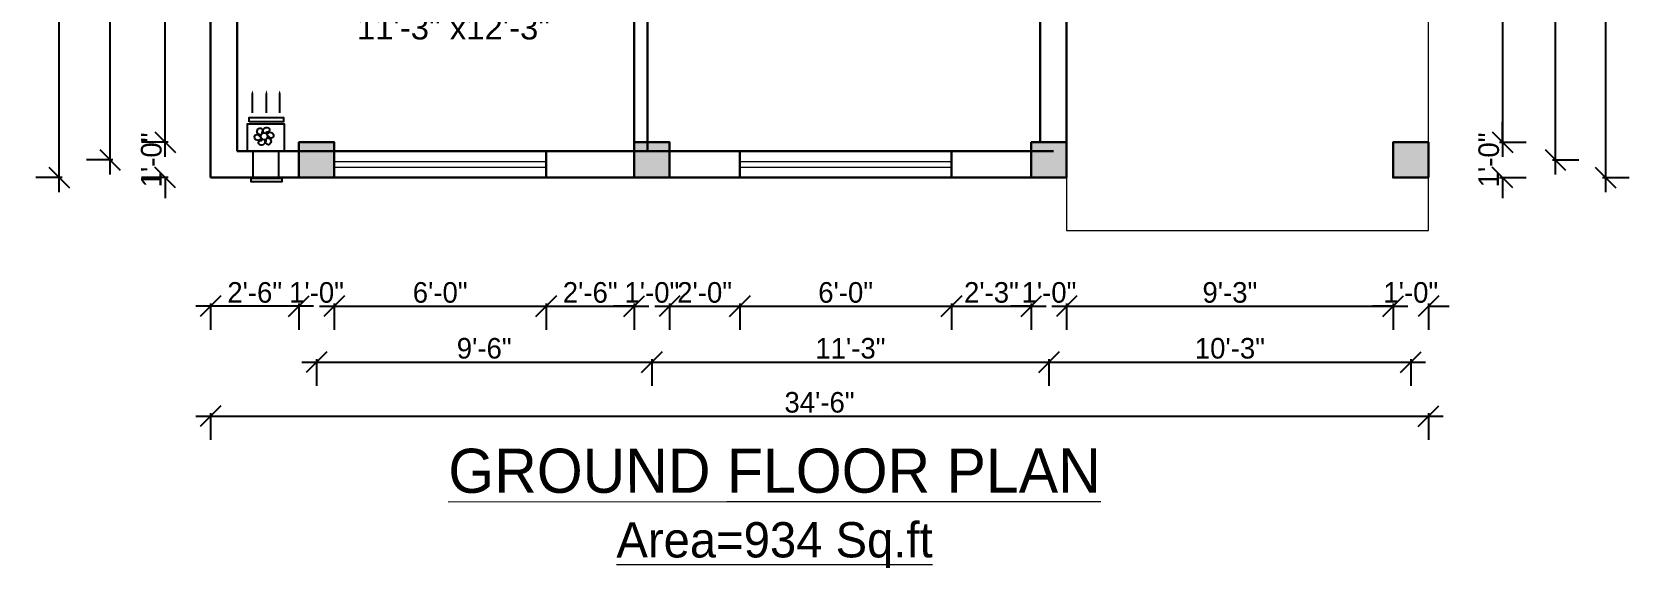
# Model space of a CAD drawing. Header units: inches. Extents: x 28835 to 36795, y -18828 to -9750.
# Drawn here: x 34995 to 35538, y -13841 to -13659 of the extents above; entities that cross this region are included whole.
import ezdxf

# ---------------------------------------------------------------- set-up
doc = ezdxf.new("R2010")
doc.units = ezdxf.units.IN
doc.header["$LTSCALE"] = 12
doc.header["$MEASUREMENT"] = 0
doc.layers.add('06. Text', color=114, linetype='Continuous')
doc.layers.add('ducting', color=7, linetype='Continuous')
for name, color, linetype, lineweight in [('colum', 250, 'Continuous', 30), ('dimention', 5, 'Continuous', 9), ('ele final', 145, 'Continuous', 20), ('Ha2', 31, 'Continuous', 0), ('Text', 7, 'Continuous', 5), ('Wall', 1, 'Continuous', 30), ('window', 6, 'Continuous', 9)]:
    doc.layers.add(name, color=color, linetype=linetype, lineweight=lineweight)
doc.styles.add('Bijay', font='', dxfattribs={"height": 8})
doc.styles.add('Times', font='GOTHIC.TTF')
doc.styles.get('Bijay').set_extended_font_data('Serifa BT')
doc.dimstyles.new('D75', dxfattribs={"dimtxt": 7, "dimasz": 7, "dimexe": 8, "dimexo": 24, "dimgap": 1, "dimtad": 1, "dimdec": 1, "dimzin": 3, "dimdsep": 46, "dimlunit": 4, "dimtxsty": 'Times', "dimblk": 'OBLIQUE', "dimcen": 0, "dimdle": 5, "dimaunit": 1, "dimadec": 3, "dimazin": 0, "dimtfac": 1, "dimtdec": 1, "dimtix": 1, "dimtofl": 0, "dimtmove": 1, "dimatfit": 0, "dimldrblk": 'OBLIQUE', "dimfxl": 1, "dimfxlon": 1, "dimtolj": 1, "dimtzin": 0, "dimarcsym": 0})

# ---------------------------------------------------------------- blocks, each defined once
blk = doc.blocks.new('_Oblique')
at = {"color": 0, "linetype": 'ByBlock', "lineweight": -2}
blk.add_line((-0.5, -0.5), (0.5, 0.5), dxfattribs=at)
blk = doc.blocks.new('*D1228')
at = {"layer": 'Defpoints', "color": 0, "ltscale": 12, "transparency": 16777216}
for p in [(35469.96, -13552.26), (35469.96, -13696.26), (35495.16, -13696.26)]:
    blk.add_point(p, dxfattribs=at)
at = {"layer": 'dimention', "color": 0, "lineweight": -2, "ltscale": 12, "transparency": 16777216}
for p, q in [((35495.16, -13547.26), (35495.16, -13701.26)), ((35494.16, -13552.26), (35503.16, -13552.26)), ((35494.16, -13696.26), (35503.16, -13696.26))]:
    blk.add_line(p, q, dxfattribs=at)
at = {"layer": 'dimention', "color": 0, "lineweight": -2, "ltscale": 12, "transparency": 16777216, "xscale": 7, "yscale": 7, "zscale": 7}
for p, rotation in [((35495.16, -13552.26), 90), ((35495.16, -13696.26), 270)]:
    blk.add_blockref('_Oblique', p, dxfattribs=dict(at, rotation=rotation))
at = {"layer": 'dimention', "color": 0, "ltscale": 12, "transparency": 16777216, "insert": (35490.49, -13624.26), "char_height": 7, "attachment_point": 5, "rotation": 90, "style": 'Times'}
blk.add_mtext('\\A1;12\'-0"', dxfattribs=at)
blk = doc.blocks.new('*D1229')
at = {"layer": 'Defpoints', "color": 0, "ltscale": 12, "transparency": 16777216}
for p in [(35469.96, -13696.26), (35469.96, -13708.26), (35495.16, -13708.26)]:
    blk.add_point(p, dxfattribs=at)
at = {"layer": 'dimention', "color": 0, "lineweight": -2, "ltscale": 12, "transparency": 16777216}
for p, q in [((35495.16, -13696.26), (35495.16, -13689.26)), ((35494.16, -13696.26), (35503.16, -13696.26)), ((35494.16, -13708.26), (35503.16, -13708.26)), ((35495.16, -13708.26), (35495.16, -13715.26))]:
    blk.add_line(p, q, dxfattribs=at)
at = {"layer": 'dimention', "color": 0, "lineweight": -2, "ltscale": 12, "transparency": 16777216, "xscale": 7, "yscale": 7, "zscale": 7}
for p, rotation in [((35495.16, -13696.26), 270), ((35495.16, -13708.26), 90)]:
    blk.add_blockref('_Oblique', p, dxfattribs=dict(at, rotation=rotation))
at = {"layer": 'dimention', "color": 0, "ltscale": 12, "transparency": 16777216, "insert": (35490.49, -13702.26), "char_height": 7, "attachment_point": 5, "rotation": 90, "style": 'Times'}
blk.add_mtext('\\A1;1\'-0"', dxfattribs=at)
blk = doc.blocks.new('*D1230')
at = {"layer": 'Defpoints', "color": 0, "ltscale": 12, "transparency": 16777216}
for p in [(35463.47, -13546.26), (35513.1, -13546.26), (35463.47, -13702.26)]:
    blk.add_point(p, dxfattribs=at)
at = {"layer": 'dimention', "color": 0, "lineweight": -2, "ltscale": 12, "transparency": 16777216}
for p, q in [((35512.1, -13546.26), (35521.1, -13546.26)), ((35513.1, -13707.26), (35513.1, -13541.26)), ((35512.1, -13702.26), (35521.1, -13702.26))]:
    blk.add_line(p, q, dxfattribs=at)
at = {"layer": 'dimention', "color": 0, "lineweight": -2, "ltscale": 12, "transparency": 16777216, "xscale": 7, "yscale": 7, "zscale": 7}
for p, rotation in [((35513.1, -13546.26), 90), ((35513.1, -13702.26), 270)]:
    blk.add_blockref('_Oblique', p, dxfattribs=dict(at, rotation=rotation))
at = {"layer": 'dimention', "color": 0, "ltscale": 12, "transparency": 16777216, "insert": (35508.43, -13624.26), "char_height": 7, "attachment_point": 5, "rotation": 90, "style": 'Times'}
blk.add_mtext('\\A1;13\'-0"', dxfattribs=at)
blk = doc.blocks.new('*D1232')
at = {"layer": 'Defpoints', "color": 0, "ltscale": 12, "transparency": 16777216}
for p in [(35463.47, -13381.26), (35463.47, -13708.26), (35530.16, -13708.26)]:
    blk.add_point(p, dxfattribs=at)
at = {"layer": 'dimention', "color": 0, "lineweight": -2, "ltscale": 12, "transparency": 16777216}
for p, q in [((35530.16, -13376.26), (35530.16, -13713.26)), ((35529.16, -13381.26), (35538.16, -13381.26)), ((35529.16, -13708.26), (35538.16, -13708.26))]:
    blk.add_line(p, q, dxfattribs=at)
at = {"layer": 'dimention', "color": 0, "lineweight": -2, "ltscale": 12, "transparency": 16777216, "xscale": 7, "yscale": 7, "zscale": 7}
for p, rotation in [((35530.16, -13381.26), 90), ((35530.16, -13708.26), 270)]:
    blk.add_blockref('_Oblique', p, dxfattribs=dict(at, rotation=rotation))
at = {"layer": 'dimention', "color": 0, "ltscale": 12, "transparency": 16777216, "insert": (35525.48, -13544.76), "char_height": 7, "attachment_point": 5, "rotation": 90, "style": 'Times'}
blk.add_mtext('\\A1;27\'-3"', dxfattribs=at)
blk = doc.blocks.new('*D1233')
at = {"layer": 'Defpoints', "color": 0, "ltscale": 12, "transparency": 16777216}
for p in [(35040.51, -13696.26), (35085.96, -13696.26), (35085.96, -13708.26)]:
    blk.add_point(p, dxfattribs=at)
at = {"layer": 'dimention', "color": 0, "lineweight": -2, "ltscale": 12, "transparency": 16777216}
for p, q in [((35040.51, -13696.26), (35040.51, -13689.26)), ((35041.51, -13696.26), (35032.51, -13696.26)), ((35041.51, -13708.26), (35032.51, -13708.26)), ((35040.51, -13708.26), (35040.51, -13715.26))]:
    blk.add_line(p, q, dxfattribs=at)
at = {"layer": 'dimention', "color": 0, "lineweight": -2, "ltscale": 12, "transparency": 16777216, "xscale": 7, "yscale": 7, "zscale": 7}
for p, rotation in [((35040.51, -13696.26), 270), ((35040.51, -13708.26), 90)]:
    blk.add_blockref('_Oblique', p, dxfattribs=dict(at, rotation=rotation))
at = {"layer": 'dimention', "color": 0, "ltscale": 12, "transparency": 16777216, "insert": (35035.83, -13702.26), "char_height": 7, "attachment_point": 5, "rotation": 90, "style": 'Times'}
blk.add_mtext('\\A1;1\'-0"', dxfattribs=at)
blk = doc.blocks.new('*D1234')
at = {"layer": 'Defpoints', "color": 0, "ltscale": 12, "transparency": 16777216}
for p in [(35040.51, -13552.26), (35085.96, -13552.26), (35085.96, -13696.26)]:
    blk.add_point(p, dxfattribs=at)
at = {"layer": 'dimention', "color": 0, "lineweight": -2, "ltscale": 12, "transparency": 16777216}
for p, q in [((35040.51, -13701.26), (35040.51, -13547.26)), ((35041.51, -13552.26), (35032.51, -13552.26)), ((35041.51, -13696.26), (35032.51, -13696.26))]:
    blk.add_line(p, q, dxfattribs=at)
at = {"layer": 'dimention', "color": 0, "lineweight": -2, "ltscale": 12, "transparency": 16777216, "xscale": 7, "yscale": 7, "zscale": 7}
for p, rotation in [((35040.51, -13552.26), 90), ((35040.51, -13696.26), 270)]:
    blk.add_blockref('_Oblique', p, dxfattribs=dict(at, rotation=rotation))
at = {"layer": 'dimention', "color": 0, "ltscale": 12, "transparency": 16777216, "insert": (35035.83, -13624.26), "char_height": 7, "attachment_point": 5, "rotation": 90, "style": 'Times'}
blk.add_mtext('\\A1;12\'-0"', dxfattribs=at)
blk = doc.blocks.new('*D1241')
at = {"layer": 'Defpoints', "color": 0, "ltscale": 12, "transparency": 16777216}
for p in [(35085.96, -13546.26), (35021.75, -13702.26), (35085.96, -13702.26)]:
    blk.add_point(p, dxfattribs=at)
at = {"layer": 'dimention', "color": 0, "lineweight": -2, "ltscale": 12, "transparency": 16777216}
for p, q in [((35022.75, -13546.26), (35013.75, -13546.26)), ((35021.75, -13541.26), (35021.75, -13707.26)), ((35022.75, -13702.26), (35013.75, -13702.26))]:
    blk.add_line(p, q, dxfattribs=at)
at = {"layer": 'dimention', "color": 0, "lineweight": -2, "ltscale": 12, "transparency": 16777216, "xscale": 7, "yscale": 7, "zscale": 7}
for p, rotation in [((35021.75, -13546.26), 90), ((35021.75, -13702.26), 270)]:
    blk.add_blockref('_Oblique', p, dxfattribs=dict(at, rotation=rotation))
at = {"layer": 'dimention', "color": 0, "ltscale": 12, "transparency": 16777216, "insert": (35017.07, -13624.26), "char_height": 7, "attachment_point": 5, "rotation": 90, "style": 'Times'}
blk.add_mtext('\\A1;13\'-0"', dxfattribs=at)
blk = doc.blocks.new('*D1242')
at = {"layer": 'Defpoints', "color": 0, "ltscale": 12, "transparency": 16777216}
for p in [(35004.49, -13363.26), (35085.96, -13363.26), (35085.96, -13708.26)]:
    blk.add_point(p, dxfattribs=at)
at = {"layer": 'dimention', "color": 0, "lineweight": -2, "ltscale": 12, "transparency": 16777216}
for p, q in [((35004.49, -13713.26), (35004.49, -13358.26)), ((35005.49, -13363.26), (34996.49, -13363.26)), ((35005.49, -13708.26), (34996.49, -13708.26))]:
    blk.add_line(p, q, dxfattribs=at)
at = {"layer": 'dimention', "color": 0, "lineweight": -2, "ltscale": 12, "transparency": 16777216, "xscale": 7, "yscale": 7, "zscale": 7}
for p, rotation in [((35004.49, -13363.26), 90), ((35004.49, -13708.26), 270)]:
    blk.add_blockref('_Oblique', p, dxfattribs=dict(at, rotation=rotation))
at = {"layer": 'dimention', "color": 0, "ltscale": 12, "transparency": 16777216, "insert": (34999.81, -13535.76), "char_height": 7, "attachment_point": 5, "rotation": 90, "style": 'Times'}
blk.add_mtext('\\A1;28\'-9"', dxfattribs=at)
blk = doc.blocks.new('*D1243')
at = {"layer": 'Defpoints', "color": 0, "ltscale": 12, "transparency": 16777216}
for p in [(35055.94, -13717.87), (35085.96, -13717.87), (35055.94, -13752.02)]:
    blk.add_point(p, dxfattribs=at)
at = {"layer": 'dimention', "color": 0, "lineweight": -2, "ltscale": 12, "transparency": 16777216}
for p, q in [((35090.96, -13752.02), (35050.94, -13752.02)), ((35055.94, -13751.02), (35055.94, -13760.02)), ((35085.96, -13751.02), (35085.96, -13760.02))]:
    blk.add_line(p, q, dxfattribs=at)
at = {"layer": 'dimention', "color": 0, "lineweight": -2, "ltscale": 12, "transparency": 16777216, "xscale": 7, "yscale": 7, "zscale": 7, "rotation": 180}
blk.add_blockref('_Oblique', (35055.94, -13752.02), dxfattribs=at)
at = {"layer": 'dimention', "color": 0, "lineweight": -2, "ltscale": 12, "transparency": 16777216, "xscale": 7, "yscale": 7, "zscale": 7}
blk.add_blockref('_Oblique', (35085.96, -13752.02), dxfattribs=at)
at = {"layer": 'dimention', "color": 0, "ltscale": 12, "transparency": 16777216, "insert": (35070.95, -13747.35), "char_height": 7, "attachment_point": 5, "style": 'Times'}
blk.add_mtext('\\A1;2\'-6"', dxfattribs=at)
blk = doc.blocks.new('*D1244')
at = {"layer": 'Defpoints', "color": 0, "ltscale": 12, "transparency": 16777216}
for p in [(35085.96, -13717.87), (35097.96, -13717.87), (35097.96, -13752.02)]:
    blk.add_point(p, dxfattribs=at)
at = {"layer": 'dimention', "color": 0, "lineweight": -2, "ltscale": 12, "transparency": 16777216}
for p, q in [((35085.96, -13752.02), (35078.96, -13752.02)), ((35085.96, -13751.02), (35085.96, -13760.02)), ((35097.96, -13751.02), (35097.96, -13760.02)), ((35097.96, -13752.02), (35104.96, -13752.02))]:
    blk.add_line(p, q, dxfattribs=at)
at = {"layer": 'dimention', "color": 0, "lineweight": -2, "ltscale": 12, "transparency": 16777216, "xscale": 7, "yscale": 7, "zscale": 7}
blk.add_blockref('_Oblique', (35085.96, -13752.02), dxfattribs=at)
at = {"layer": 'dimention', "color": 0, "lineweight": -2, "ltscale": 12, "transparency": 16777216, "xscale": 7, "yscale": 7, "zscale": 7, "rotation": 180}
blk.add_blockref('_Oblique', (35097.96, -13752.02), dxfattribs=at)
at = {"layer": 'dimention', "color": 0, "ltscale": 12, "transparency": 16777216, "insert": (35091.96, -13747.35), "char_height": 7, "attachment_point": 5, "style": 'Times'}
blk.add_mtext('\\A1;1\'-0"', dxfattribs=at)
blk = doc.blocks.new('*D1245')
at = {"layer": 'Defpoints', "color": 0, "ltscale": 12, "transparency": 16777216}
for p in [(35170.04, -13714.37), (35097.96, -13717.87), (35170.04, -13752.02)]:
    blk.add_point(p, dxfattribs=at)
at = {"layer": 'dimention', "color": 0, "lineweight": -2, "ltscale": 12, "transparency": 16777216}
for p, q in [((35092.96, -13752.02), (35175.04, -13752.02)), ((35097.96, -13751.02), (35097.96, -13760.02)), ((35170.04, -13751.02), (35170.04, -13760.02))]:
    blk.add_line(p, q, dxfattribs=at)
at = {"layer": 'dimention', "color": 0, "lineweight": -2, "ltscale": 12, "transparency": 16777216, "xscale": 7, "yscale": 7, "zscale": 7, "rotation": 180}
blk.add_blockref('_Oblique', (35097.96, -13752.02), dxfattribs=at)
at = {"layer": 'dimention', "color": 0, "lineweight": -2, "ltscale": 12, "transparency": 16777216, "xscale": 7, "yscale": 7, "zscale": 7}
blk.add_blockref('_Oblique', (35170.04, -13752.02), dxfattribs=at)
at = {"layer": 'dimention', "color": 0, "ltscale": 12, "transparency": 16777216, "insert": (35134, -13747.35), "char_height": 7, "attachment_point": 5, "style": 'Times'}
blk.add_mtext('\\A1;6\'-0"', dxfattribs=at)
blk = doc.blocks.new('*D1246')
at = {"layer": 'Defpoints', "color": 0, "ltscale": 12, "transparency": 16777216}
for p in [(35170.04, -13714.37), (35199.96, -13717.87), (35199.96, -13752.02)]:
    blk.add_point(p, dxfattribs=at)
at = {"layer": 'dimention', "color": 0, "lineweight": -2, "ltscale": 12, "transparency": 16777216}
for p, q in [((35165.04, -13752.02), (35204.96, -13752.02)), ((35170.04, -13751.02), (35170.04, -13760.02)), ((35199.96, -13751.02), (35199.96, -13760.02))]:
    blk.add_line(p, q, dxfattribs=at)
at = {"layer": 'dimention', "color": 0, "lineweight": -2, "ltscale": 12, "transparency": 16777216, "xscale": 7, "yscale": 7, "zscale": 7, "rotation": 180}
blk.add_blockref('_Oblique', (35170.04, -13752.02), dxfattribs=at)
at = {"layer": 'dimention', "color": 0, "lineweight": -2, "ltscale": 12, "transparency": 16777216, "xscale": 7, "yscale": 7, "zscale": 7}
blk.add_blockref('_Oblique', (35199.96, -13752.02), dxfattribs=at)
at = {"layer": 'dimention', "color": 0, "ltscale": 12, "transparency": 16777216, "insert": (35185, -13747.35), "char_height": 7, "attachment_point": 5, "style": 'Times'}
blk.add_mtext('\\A1;2\'-6"', dxfattribs=at)
blk = doc.blocks.new('*D1247')
at = {"layer": 'Defpoints', "color": 0, "ltscale": 12, "transparency": 16777216}
for p in [(35199.96, -13717.87), (35211.96, -13717.87), (35211.96, -13752.02)]:
    blk.add_point(p, dxfattribs=at)
at = {"layer": 'dimention', "color": 0, "lineweight": -2, "ltscale": 12, "transparency": 16777216}
for p, q in [((35199.96, -13752.02), (35192.96, -13752.02)), ((35199.96, -13751.02), (35199.96, -13760.02)), ((35211.96, -13751.02), (35211.96, -13760.02)), ((35211.96, -13752.02), (35218.96, -13752.02))]:
    blk.add_line(p, q, dxfattribs=at)
at = {"layer": 'dimention', "color": 0, "lineweight": -2, "ltscale": 12, "transparency": 16777216, "xscale": 7, "yscale": 7, "zscale": 7}
blk.add_blockref('_Oblique', (35199.96, -13752.02), dxfattribs=at)
at = {"layer": 'dimention', "color": 0, "lineweight": -2, "ltscale": 12, "transparency": 16777216, "xscale": 7, "yscale": 7, "zscale": 7, "rotation": 180}
blk.add_blockref('_Oblique', (35211.96, -13752.02), dxfattribs=at)
at = {"layer": 'dimention', "color": 0, "ltscale": 12, "transparency": 16777216, "insert": (35205.96, -13747.35), "char_height": 7, "attachment_point": 5, "style": 'Times'}
blk.add_mtext('\\A1;1\'-0"', dxfattribs=at)
blk = doc.blocks.new('*D1248')
at = {"layer": 'Defpoints', "color": 0, "ltscale": 12, "transparency": 16777216}
for p in [(35211.96, -13717.87), (35235.84, -13717.87), (35235.84, -13752.02)]:
    blk.add_point(p, dxfattribs=at)
at = {"layer": 'dimention', "color": 0, "lineweight": -2, "ltscale": 12, "transparency": 16777216}
for p, q in [((35206.96, -13752.02), (35240.84, -13752.02)), ((35211.96, -13751.02), (35211.96, -13760.02)), ((35235.84, -13751.02), (35235.84, -13760.02))]:
    blk.add_line(p, q, dxfattribs=at)
at = {"layer": 'dimention', "color": 0, "lineweight": -2, "ltscale": 12, "transparency": 16777216, "xscale": 7, "yscale": 7, "zscale": 7, "rotation": 180}
blk.add_blockref('_Oblique', (35211.96, -13752.02), dxfattribs=at)
at = {"layer": 'dimention', "color": 0, "lineweight": -2, "ltscale": 12, "transparency": 16777216, "xscale": 7, "yscale": 7, "zscale": 7}
blk.add_blockref('_Oblique', (35235.84, -13752.02), dxfattribs=at)
at = {"layer": 'dimention', "color": 0, "ltscale": 12, "transparency": 16777216, "insert": (35223.9, -13747.35), "char_height": 7, "attachment_point": 5, "style": 'Times'}
blk.add_mtext('\\A1;2\'-0"', dxfattribs=at)
blk = doc.blocks.new('*D1249')
at = {"layer": 'Defpoints', "color": 0, "ltscale": 12, "transparency": 16777216}
for p in [(35235.84, -13717.87), (35307.84, -13717.87), (35307.84, -13752.02)]:
    blk.add_point(p, dxfattribs=at)
at = {"layer": 'dimention', "color": 0, "lineweight": -2, "ltscale": 12, "transparency": 16777216}
for p, q in [((35230.84, -13752.02), (35312.84, -13752.02)), ((35235.84, -13751.02), (35235.84, -13760.02)), ((35307.84, -13751.02), (35307.84, -13760.02))]:
    blk.add_line(p, q, dxfattribs=at)
at = {"layer": 'dimention', "color": 0, "lineweight": -2, "ltscale": 12, "transparency": 16777216, "xscale": 7, "yscale": 7, "zscale": 7, "rotation": 180}
blk.add_blockref('_Oblique', (35235.84, -13752.02), dxfattribs=at)
at = {"layer": 'dimention', "color": 0, "lineweight": -2, "ltscale": 12, "transparency": 16777216, "xscale": 7, "yscale": 7, "zscale": 7}
blk.add_blockref('_Oblique', (35307.84, -13752.02), dxfattribs=at)
at = {"layer": 'dimention', "color": 0, "ltscale": 12, "transparency": 16777216, "insert": (35271.84, -13747.35), "char_height": 7, "attachment_point": 5, "style": 'Times'}
blk.add_mtext('\\A1;6\'-0"', dxfattribs=at)
blk = doc.blocks.new('*D1250')
at = {"layer": 'Defpoints', "color": 0, "ltscale": 12, "transparency": 16777216}
for p in [(35334.96, -13708.26), (35307.84, -13717.87), (35334.96, -13752.02)]:
    blk.add_point(p, dxfattribs=at)
at = {"layer": 'dimention', "color": 0, "lineweight": -2, "ltscale": 12, "transparency": 16777216}
for p, q in [((35302.84, -13752.02), (35339.96, -13752.02)), ((35307.84, -13751.02), (35307.84, -13760.02)), ((35334.96, -13751.02), (35334.96, -13760.02))]:
    blk.add_line(p, q, dxfattribs=at)
at = {"layer": 'dimention', "color": 0, "lineweight": -2, "ltscale": 12, "transparency": 16777216, "xscale": 7, "yscale": 7, "zscale": 7, "rotation": 180}
blk.add_blockref('_Oblique', (35307.84, -13752.02), dxfattribs=at)
at = {"layer": 'dimention', "color": 0, "lineweight": -2, "ltscale": 12, "transparency": 16777216, "xscale": 7, "yscale": 7, "zscale": 7}
blk.add_blockref('_Oblique', (35334.96, -13752.02), dxfattribs=at)
at = {"layer": 'dimention', "color": 0, "ltscale": 12, "transparency": 16777216, "insert": (35321.4, -13747.35), "char_height": 7, "attachment_point": 5, "style": 'Times'}
blk.add_mtext('\\A1;2\'-3"', dxfattribs=at)
blk = doc.blocks.new('*D1251')
at = {"layer": 'Defpoints', "color": 0, "ltscale": 12, "transparency": 16777216}
for p in [(35334.96, -13708.26), (35346.96, -13717.87), (35346.96, -13752.02)]:
    blk.add_point(p, dxfattribs=at)
at = {"layer": 'dimention', "color": 0, "lineweight": -2, "ltscale": 12, "transparency": 16777216}
for p, q in [((35334.96, -13752.02), (35327.96, -13752.02)), ((35334.96, -13751.02), (35334.96, -13760.02)), ((35346.96, -13751.02), (35346.96, -13760.02)), ((35346.96, -13752.02), (35353.96, -13752.02))]:
    blk.add_line(p, q, dxfattribs=at)
at = {"layer": 'dimention', "color": 0, "lineweight": -2, "ltscale": 12, "transparency": 16777216, "xscale": 7, "yscale": 7, "zscale": 7}
blk.add_blockref('_Oblique', (35334.96, -13752.02), dxfattribs=at)
at = {"layer": 'dimention', "color": 0, "lineweight": -2, "ltscale": 12, "transparency": 16777216, "xscale": 7, "yscale": 7, "zscale": 7, "rotation": 180}
blk.add_blockref('_Oblique', (35346.96, -13752.02), dxfattribs=at)
at = {"layer": 'dimention', "color": 0, "ltscale": 12, "transparency": 16777216, "insert": (35340.96, -13747.35), "char_height": 7, "attachment_point": 5, "style": 'Times'}
blk.add_mtext('\\A1;1\'-0"', dxfattribs=at)
blk = doc.blocks.new('*D1252')
at = {"layer": 'Defpoints', "color": 0, "ltscale": 12, "transparency": 16777216}
for p in [(35346.96, -13717.87), (35457.96, -13717.87), (35457.96, -13752.02)]:
    blk.add_point(p, dxfattribs=at)
at = {"layer": 'dimention', "color": 0, "lineweight": -2, "ltscale": 12, "transparency": 16777216}
for p, q in [((35341.96, -13752.02), (35462.96, -13752.02)), ((35346.96, -13751.02), (35346.96, -13760.02)), ((35457.96, -13751.02), (35457.96, -13760.02))]:
    blk.add_line(p, q, dxfattribs=at)
at = {"layer": 'dimention', "color": 0, "lineweight": -2, "ltscale": 12, "transparency": 16777216, "xscale": 7, "yscale": 7, "zscale": 7, "rotation": 180}
blk.add_blockref('_Oblique', (35346.96, -13752.02), dxfattribs=at)
at = {"layer": 'dimention', "color": 0, "lineweight": -2, "ltscale": 12, "transparency": 16777216, "xscale": 7, "yscale": 7, "zscale": 7}
blk.add_blockref('_Oblique', (35457.96, -13752.02), dxfattribs=at)
at = {"layer": 'dimention', "color": 0, "ltscale": 12, "transparency": 16777216, "insert": (35402.46, -13747.35), "char_height": 7, "attachment_point": 5, "style": 'Times'}
blk.add_mtext('\\A1;9\'-3"', dxfattribs=at)
blk = doc.blocks.new('*D1253')
at = {"layer": 'Defpoints', "color": 0, "ltscale": 12, "transparency": 16777216}
for p in [(35457.96, -13717.87), (35469.96, -13717.87), (35469.96, -13752.02)]:
    blk.add_point(p, dxfattribs=at)
at = {"layer": 'dimention', "color": 0, "lineweight": -2, "ltscale": 12, "transparency": 16777216}
for p, q in [((35457.96, -13752.02), (35450.96, -13752.02)), ((35457.96, -13751.02), (35457.96, -13760.02)), ((35469.96, -13751.02), (35469.96, -13760.02)), ((35469.96, -13752.02), (35476.96, -13752.02))]:
    blk.add_line(p, q, dxfattribs=at)
at = {"layer": 'dimention', "color": 0, "lineweight": -2, "ltscale": 12, "transparency": 16777216, "xscale": 7, "yscale": 7, "zscale": 7}
blk.add_blockref('_Oblique', (35457.96, -13752.02), dxfattribs=at)
at = {"layer": 'dimention', "color": 0, "lineweight": -2, "ltscale": 12, "transparency": 16777216, "xscale": 7, "yscale": 7, "zscale": 7, "rotation": 180}
blk.add_blockref('_Oblique', (35469.96, -13752.02), dxfattribs=at)
at = {"layer": 'dimention', "color": 0, "ltscale": 12, "transparency": 16777216, "insert": (35463.96, -13747.35), "char_height": 7, "attachment_point": 5, "style": 'Times'}
blk.add_mtext('\\A1;1\'-0"', dxfattribs=at)
blk = doc.blocks.new('*D1254')
at = {"layer": 'Defpoints', "color": 0, "ltscale": 12, "transparency": 16777216}
for p in [(35091.96, -13708.26), (35205.96, -13708.26), (35205.96, -13771.02)]:
    blk.add_point(p, dxfattribs=at)
at = {"layer": 'dimention', "color": 0, "lineweight": -2, "ltscale": 12, "transparency": 16777216}
for p, q in [((35086.96, -13771.02), (35210.96, -13771.02)), ((35091.96, -13770.02), (35091.96, -13779.02)), ((35205.96, -13770.02), (35205.96, -13779.02))]:
    blk.add_line(p, q, dxfattribs=at)
at = {"layer": 'dimention', "color": 0, "lineweight": -2, "ltscale": 12, "transparency": 16777216, "xscale": 7, "yscale": 7, "zscale": 7, "rotation": 180}
blk.add_blockref('_Oblique', (35091.96, -13771.02), dxfattribs=at)
at = {"layer": 'dimention', "color": 0, "lineweight": -2, "ltscale": 12, "transparency": 16777216, "xscale": 7, "yscale": 7, "zscale": 7}
blk.add_blockref('_Oblique', (35205.96, -13771.02), dxfattribs=at)
at = {"layer": 'dimention', "color": 0, "ltscale": 12, "transparency": 16777216, "insert": (35148.96, -13766.34), "char_height": 7, "attachment_point": 5, "style": 'Times'}
blk.add_mtext('\\A1;9\'-6"', dxfattribs=at)
blk = doc.blocks.new('*D1255')
at = {"layer": 'Defpoints', "color": 0, "ltscale": 12, "transparency": 16777216}
for p in [(35205.96, -13708.26), (35340.96, -13708.26), (35340.96, -13771.02)]:
    blk.add_point(p, dxfattribs=at)
at = {"layer": 'dimention', "color": 0, "lineweight": -2, "ltscale": 12, "transparency": 16777216}
for p, q in [((35200.96, -13771.02), (35345.96, -13771.02)), ((35205.96, -13770.02), (35205.96, -13779.02)), ((35340.96, -13770.02), (35340.96, -13779.02))]:
    blk.add_line(p, q, dxfattribs=at)
at = {"layer": 'dimention', "color": 0, "lineweight": -2, "ltscale": 12, "transparency": 16777216, "xscale": 7, "yscale": 7, "zscale": 7, "rotation": 180}
blk.add_blockref('_Oblique', (35205.96, -13771.02), dxfattribs=at)
at = {"layer": 'dimention', "color": 0, "lineweight": -2, "ltscale": 12, "transparency": 16777216, "xscale": 7, "yscale": 7, "zscale": 7}
blk.add_blockref('_Oblique', (35340.96, -13771.02), dxfattribs=at)
at = {"layer": 'dimention', "color": 0, "ltscale": 12, "transparency": 16777216, "insert": (35273.46, -13766.34), "char_height": 7, "attachment_point": 5, "style": 'Times'}
blk.add_mtext('\\A1;11\'-3"', dxfattribs=at)
blk = doc.blocks.new('*D1256')
at = {"layer": 'Defpoints', "color": 0, "ltscale": 12, "transparency": 16777216}
for p in [(35340.96, -13708.26), (35463.96, -13708.26), (35463.96, -13771.02)]:
    blk.add_point(p, dxfattribs=at)
at = {"layer": 'dimention', "color": 0, "lineweight": -2, "ltscale": 12, "transparency": 16777216}
for p, q in [((35335.96, -13771.02), (35468.96, -13771.02)), ((35340.96, -13770.02), (35340.96, -13779.02)), ((35463.96, -13770.02), (35463.96, -13779.02))]:
    blk.add_line(p, q, dxfattribs=at)
at = {"layer": 'dimention', "color": 0, "lineweight": -2, "ltscale": 12, "transparency": 16777216, "xscale": 7, "yscale": 7, "zscale": 7, "rotation": 180}
blk.add_blockref('_Oblique', (35340.96, -13771.02), dxfattribs=at)
at = {"layer": 'dimention', "color": 0, "lineweight": -2, "ltscale": 12, "transparency": 16777216, "xscale": 7, "yscale": 7, "zscale": 7}
blk.add_blockref('_Oblique', (35463.96, -13771.02), dxfattribs=at)
at = {"layer": 'dimention', "color": 0, "ltscale": 12, "transparency": 16777216, "insert": (35402.46, -13766.34), "char_height": 7, "attachment_point": 5, "style": 'Times'}
blk.add_mtext('\\A1;10\'-3"', dxfattribs=at)
blk = doc.blocks.new('*D1257')
at = {"layer": 'Defpoints', "color": 0, "ltscale": 12, "transparency": 16777216}
for p in [(35055.94, -13708.26), (35469.96, -13708.26), (35469.96, -13789.39)]:
    blk.add_point(p, dxfattribs=at)
at = {"layer": 'dimention', "color": 0, "lineweight": -2, "ltscale": 12, "transparency": 16777216}
for p, q in [((35050.94, -13789.39), (35474.96, -13789.39)), ((35055.94, -13788.39), (35055.94, -13797.39)), ((35469.96, -13788.39), (35469.96, -13797.39))]:
    blk.add_line(p, q, dxfattribs=at)
at = {"layer": 'dimention', "color": 0, "lineweight": -2, "ltscale": 12, "transparency": 16777216, "xscale": 7, "yscale": 7, "zscale": 7, "rotation": 180}
blk.add_blockref('_Oblique', (35055.94, -13789.39), dxfattribs=at)
at = {"layer": 'dimention', "color": 0, "lineweight": -2, "ltscale": 12, "transparency": 16777216, "xscale": 7, "yscale": 7, "zscale": 7}
blk.add_blockref('_Oblique', (35469.96, -13789.39), dxfattribs=at)
at = {"layer": 'dimention', "color": 0, "ltscale": 12, "transparency": 16777216, "insert": (35262.95, -13784.71), "char_height": 7, "attachment_point": 5, "style": 'Times'}
blk.add_mtext('\\A1;34\'-6"', dxfattribs=at)
blk = doc.blocks.new('grill')
at = {"layer": 'ducting', "color": 3, "ltscale": 500}
for points in [[(-50.7, 76.8, 12, 12, 0), (-93.6, 76.8, 50, 0, 0), (-184.1, 76.8, 0, 0, 0)], [(-50.7, 0, 12, 12, 0), (-93.6, 0, 50, 0, 0), (-184.1, 0, 0, 0, 0)], [(-50.7, -81.5, 12, 12, 0), (-93.6, -81.5, 50, 0, 0), (-184.1, -81.5, 0, 0, 0)]]:
    blk.add_lwpolyline(points, format="xyseb", dxfattribs=at)
blk.add_lwpolyline([(0, -100), (-25, -100), (-25, 100), (0, 100)], close=True, dxfattribs=at)

msp = doc.modelspace()

# ---------------------------------------------------------------- hatches: boundary and pattern name
at = {"layer": 'Ha2'}
for points in [[(35097.96, -13708.26), (35097.96, -13696.26), (35085.96, -13696.26), (35085.96, -13708.26)], [(35211.96, -13708.26), (35211.96, -13696.26), (35199.96, -13696.26), (35199.96, -13708.26)], [(35346.96, -13708.26), (35346.96, -13696.26), (35334.96, -13696.26), (35334.96, -13708.26)], [(35469.96, -13708.26), (35469.96, -13696.26), (35457.96, -13696.26), (35457.96, -13708.26)]]:
    msp.add_hatch(color=256, dxfattribs=at).paths.add_polyline_path(points)

# ---------------------------------------------------------------- linework, layer by layer
at = {"layer": 'colum'}
for points in [[(35097.96, -13708.26), (35097.96, -13696.26), (35085.96, -13696.26), (35085.96, -13708.26)], [(35211.96, -13708.26), (35211.96, -13696.26), (35199.96, -13696.26), (35199.96, -13708.26)], [(35346.96, -13708.26), (35346.96, -13696.26), (35334.96, -13696.26), (35334.96, -13708.26)], [(35469.96, -13708.26), (35469.96, -13696.26), (35457.96, -13696.26), (35457.96, -13708.26)]]:
    msp.add_lwpolyline(points, close=True, dxfattribs=at)
at = {"layer": 'ducting', "ltscale": 500}
for p, q in [((35070.41, -13708.42), (35070.41, -13699.26)), ((35079.18, -13708.42), (35079.18, -13699.26))]:
    msp.add_line(p, q, dxfattribs=at)
for points in [[(35068.38, -13699.22), (35081.05, -13699.22), (35081.05, -13690.11), (35068.38, -13690.11)], [(35069.7, -13708.42), (35080.19, -13708.42), (35080.19, -13709.69), (35069.7, -13709.69)]]:
    msp.add_lwpolyline(points, close=True, dxfattribs=at)
msp.add_circle((35074.14, -13694.24), 1.16, dxfattribs=at)
for points in [[(35073.09, -13693.74), (35072.75, -13693.71), (35071.94, -13693.58), (35071.48, -13692.01), (35073.03, -13691), (35073.77, -13692.24), (35073.29, -13692.89), (35073.46, -13693.16), (35073.53, -13693.25)], [(35074.05, -13693.08), (35073.9, -13692.77), (35073.61, -13692.01), (35074.74, -13690.82), (35076.39, -13691.65), (35075.69, -13692.92), (35074.88, -13692.83), (35074.73, -13693.11), (35074.69, -13693.22)], [(35075.1, -13693.58), (35075.29, -13693.3), (35075.81, -13692.67), (35077.4, -13693.05), (35077.51, -13694.9), (35076.06, -13694.92), (35075.73, -13694.18), (35075.42, -13694.19), (35075.3, -13694.21)], [(35073.18, -13694.9), (35072.98, -13695.18), (35072.47, -13695.81), (35070.87, -13695.43), (35070.77, -13693.58), (35072.22, -13693.56), (35072.54, -13694.3), (35072.86, -13694.29), (35072.98, -13694.27)], [(35074.23, -13695.4), (35074.38, -13695.71), (35074.67, -13696.47), (35073.53, -13697.66), (35071.89, -13696.83), (35072.59, -13695.56), (35073.39, -13695.65), (35073.55, -13695.37), (35073.59, -13695.26)], [(35075.19, -13694.74), (35075.53, -13694.77), (35076.34, -13694.9), (35076.8, -13696.47), (35075.25, -13697.49), (35074.51, -13696.24), (35074.99, -13695.59), (35074.82, -13695.32), (35074.75, -13695.23)]]:
    msp.add_open_spline(points, degree=3, knots=[3.1012, 3.1012, 3.1012, 3.1012, 19.647182, 43.581902, 66.472608, 84.963083, 95.759434, 101.330369, 101.330369, 101.330369, 101.330369], dxfattribs=at)
at = {"layer": 'ele final'}
msp.add_lwpolyline([(35346.96, -13708.26), (35346.96, -13726.26), (35469.96, -13726.26), (35469.96, -13552.26)], dxfattribs=at)
at = {"layer": 'Wall'}
for p, q in [((35055.94, -13708.26), (35055.94, -13481.76)), ((35064.94, -13699.26), (35064.94, -13481.76)), ((35199.96, -13699.26), (35199.96, -13552.26)), ((35204.46, -13699.26), (35204.46, -13552.26)), ((35337.96, -13696.26), (35337.96, -13552.26)), ((35346.96, -13708.26), (35346.96, -13552.26)), ((35342.46, -13699.26), (35064.94, -13699.26)), ((35346.96, -13708.26), (35055.94, -13708.26))]:
    msp.add_line(p, q, dxfattribs=at)
at = {"layer": 'Wall', "ltscale": 12}
for p, q in [((35170.04, -13699.26), (35170.04, -13708.26)), ((35235.84, -13699.26), (35235.84, -13708.26)), ((35307.84, -13699.26), (35307.84, -13708.26))]:
    msp.add_line(p, q, dxfattribs=at)
at = {"layer": 'window', "ltscale": 12}
for p, q in [((35098.04, -13702.76), (35170.04, -13702.76)), ((35235.84, -13702.76), (35307.84, -13702.76)), ((35098.04, -13704.76), (35170.04, -13704.76)), ((35235.84, -13704.76), (35307.84, -13704.76))]:
    msp.add_line(p, q, dxfattribs=at)

# ---------------------------------------------------------------- block references
at = {"layer": 'ducting', "xscale": 0.05851536388049474, "yscale": 0.05851536388049474, "zscale": 0.05851536388049474, "rotation": 270}
msp.add_blockref('grill', (35074.93, -13689.33), dxfattribs=at)

# ---------------------------------------------------------------- texts
at = {"layer": '06. Text', "ltscale": 0.3, "insert": (35138.51, -13650.7), "char_height": 8, "width": 105.1644, "attachment_point": 5, "style": 'Bijay'}
msp.add_mtext('{\\fArial|b0|i0|c0|p34; BEDROOM\\P11\'-3" x12\'-3"}', dxfattribs=at)
at = {"layer": 'Text', "insert": (35247.66, -13820.71), "char_height": 15, "width": 360.0682, "attachment_point": 5, "rotation": 0.0224}
msp.add_mtext('{\\fCentury Gothic|b0|i0|c0|p34;\\LGROUND FLOOR PLAN\\P\\H0.8x;Area=934 Sq.ft}', dxfattribs=at)

# ---------------------------------------------------------------- dimensions: what is measured, and where the dimension line sits
at = {"layer": 'dimention', "ltscale": 12}
for base, p1, p2, picture, middle in [((35004.49, -13363.26), (35085.96, -13708.26), (35085.96, -13363.26), '*D1242', (34999.81, -13535.76)), ((35530.16, -13708.26), (35463.47, -13381.26), (35463.47, -13708.26), '*D1232', (35525.48, -13544.76)), ((35021.75, -13702.26), (35085.96, -13546.26), (35085.96, -13702.26), '*D1241', (35017.07, -13624.26)), ((35513.1, -13546.26), (35463.47, -13702.26), (35463.47, -13546.26), '*D1230', (35508.43, -13624.26)), ((35040.51, -13552.26), (35085.96, -13696.26), (35085.96, -13552.26), '*D1234', (35035.83, -13624.26)), ((35495.16, -13696.26), (35469.96, -13552.26), (35469.96, -13696.26), '*D1228', (35490.49, -13624.26)), ((35040.51, -13696.26), (35085.96, -13708.26), (35085.96, -13696.26), '*D1233', (35035.83, -13702.26)), ((35495.16, -13708.26), (35469.96, -13696.26), (35469.96, -13708.26), '*D1229', (35490.49, -13702.26))]:
    dim = msp.add_linear_dim(base=base, p1=p1, p2=p2, angle=90, dimstyle='D75', dxfattribs=at)
    dim.commit()
    dim.dimension.update_dxf_attribs({"geometry": picture, "text_midpoint": middle})
for base, p1, p2, picture, middle in [((35469.96, -13789.39), (35055.94, -13708.26), (35469.96, -13708.26), '*D1257', (35262.95, -13784.71)), ((35205.96, -13771.02), (35091.96, -13708.26), (35205.96, -13708.26), '*D1254', (35148.96, -13766.34)), ((35340.96, -13771.02), (35205.96, -13708.26), (35340.96, -13708.26), '*D1255', (35273.46, -13766.34)), ((35334.96, -13752.02), (35307.84, -13717.87), (35334.96, -13708.26), '*D1250', (35321.4, -13747.35)), ((35346.96, -13752.02), (35334.96, -13708.26), (35346.96, -13717.87), '*D1251', (35340.96, -13747.35)), ((35463.96, -13771.02), (35340.96, -13708.26), (35463.96, -13708.26), '*D1256', (35402.46, -13766.34)), ((35170.04, -13752.02), (35097.96, -13717.87), (35170.04, -13714.37), '*D1245', (35134, -13747.35)), ((35199.96, -13752.02), (35170.04, -13714.37), (35199.96, -13717.87), '*D1246', (35185, -13747.35)), ((35055.94, -13752.02), (35085.96, -13717.87), (35055.94, -13717.87), '*D1243', (35070.95, -13747.35)), ((35097.96, -13752.02), (35085.96, -13717.87), (35097.96, -13717.87), '*D1244', (35091.96, -13747.35)), ((35211.96, -13752.02), (35199.96, -13717.87), (35211.96, -13717.87), '*D1247', (35205.96, -13747.35)), ((35235.84, -13752.02), (35211.96, -13717.87), (35235.84, -13717.87), '*D1248', (35223.9, -13747.35)), ((35307.84, -13752.02), (35235.84, -13717.87), (35307.84, -13717.87), '*D1249', (35271.84, -13747.35)), ((35457.96, -13752.02), (35346.96, -13717.87), (35457.96, -13717.87), '*D1252', (35402.46, -13747.35)), ((35469.96, -13752.02), (35457.96, -13717.87), (35469.96, -13717.87), '*D1253', (35463.96, -13747.35))]:
    dim = msp.add_linear_dim(base=base, p1=p1, p2=p2, dimstyle='D75', dxfattribs=at)
    dim.commit()
    dim.dimension.update_dxf_attribs({"geometry": picture, "text_midpoint": middle})

doc.saveas('drawing.dxf')
